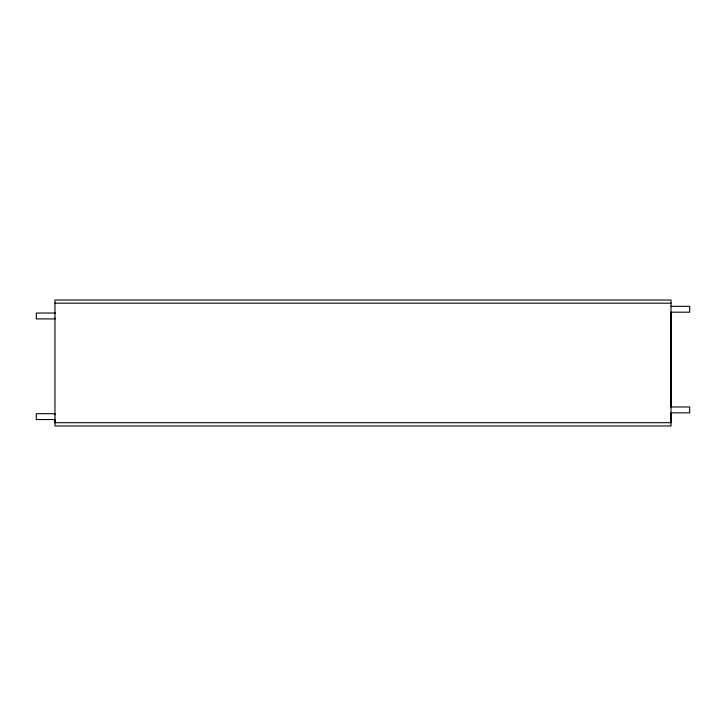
<?xml version="1.0" encoding="UTF-8"?>
<svg xmlns="http://www.w3.org/2000/svg" width="726" height="726" viewBox="0 0 726 726"><rect width="100%" height="100%" fill="white"/><g stroke="black" fill="none" stroke-linecap="round" stroke-linejoin="round"><path stroke-width="1.09" d="M54.976 303.178L671.024 303.178M671.024 306.318L689.7 306.318L689.7 312.189L671.024 312.189L671.024 406.968L689.7 406.968L689.7 412.84L671.024 412.84L671.024 422.695L54.976 422.695L54.976 413.684L36.3 413.684L36.3 419.555L54.976 419.555M54.976 313.523L54.976 300.029L671.024 300.029L671.024 425.971L54.976 425.971L54.976 419.22M54.976 318.024L54.976 414.727M54.976 313.033L54.976 318.905L36.3 318.905L36.3 313.033L54.976 313.033"/></g></svg>
